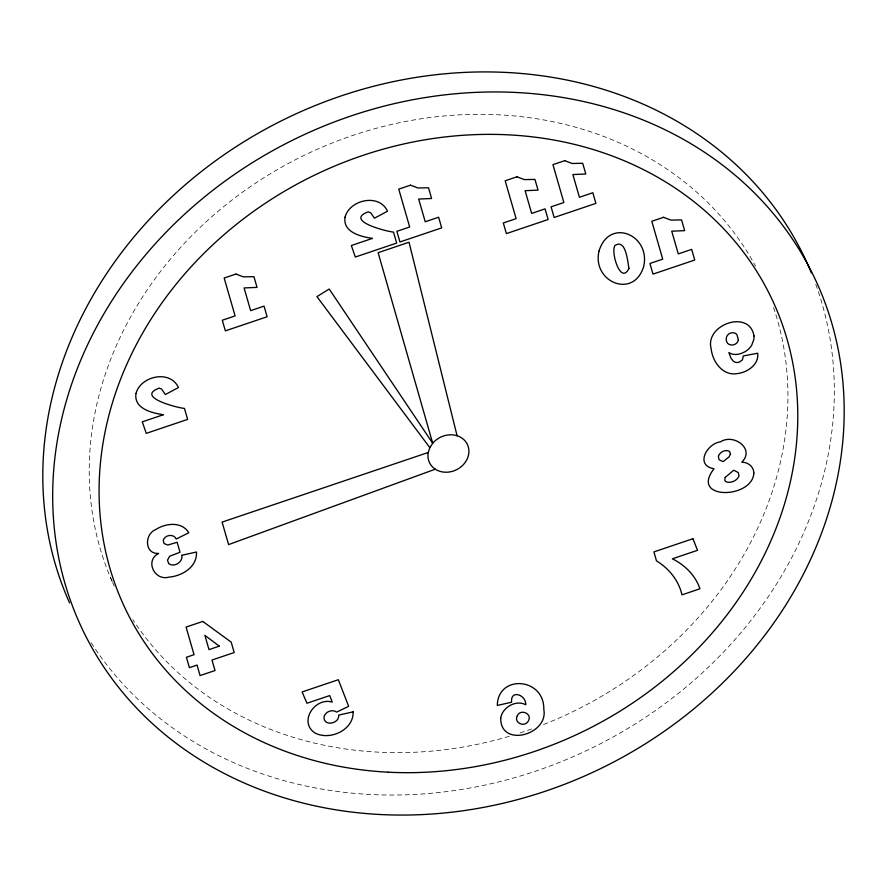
<?xml version="1.0" encoding="UTF-8"?>
<svg xmlns="http://www.w3.org/2000/svg" width="887" height="887" viewBox="0 0 887 887"><rect width="100%" height="100%" fill="white"/><g stroke="black" fill="none" stroke-linecap="round" stroke-linejoin="round"><path stroke-width="0.67" stroke-dasharray="4.43 3.33" d="M110.42 577.448L112.15 580.985M815.774 284.317A406.08 349.933 -26.2 0 1 593.525 747.231A406.08 349.933 -26.2 0 1 90.696 642.033M773.508 307.39A358.47 308.898 -26.2 0 1 541.968 725.134M531.623 728.992A358.47 308.898 -26.2 0 1 517.221 733.848M509.293 736.277A358.47 308.898 -26.2 0 1 132.928 619.813M114.268 586.152A358.47 308.898 -26.2 0 1 112.571 582.437M112.028 581.185A358.47 308.898 -26.2 0 1 302.899 155.968A358.47 308.898 -26.2 0 1 755.502 266.1"/><path stroke-width="1.33" d="M435.273 469.19L228.591 544.585L222.105 522.099L428.244 452.481L429.84 447.68L432.712 443.267L378.128 252.673L409.018 242.24L457.071 435.728M429.84 447.68L316.936 296.646L329.199 289.018L432.712 443.267A21.033 18.128 -26.2 0 1 466.163 442.303A21.033 18.128 -26.2 0 1 452.015 471.44A21.033 18.128 -26.2 0 1 428.244 452.481M69.563 602.883A406.08 349.933 -26.2 0 1 300.571 111.773A406.08 349.933 -26.2 0 1 811.35 272.886M353.115 711.862C353.858 730.001 329.687 740.989 314.852 732.906C298.209 721.807 315.107 696.816 332.281 702.116L329.698 695.574L306.946 703.258L302.112 691.949L338.335 679.719L348.646 706.351L336.639 712.095C332.315 708.946 325.352 711.618 324.054 716.751C323.201 726.963 339.677 723.825 338.69 715.088L353.115 711.862M500.712 718.193C500.434 748.24 548.82 734.624 543.798 709.389C544.551 677.557 497.862 673.987 497.297 705.442L511.599 702.227C510.258 689.199 526.157 694.676 525.78 704.777C516.068 699.411 502.175 707.405 500.712 718.193M754.005 335.973L753.928 339.144L751.721 345.22A16.853 14.525 -26.2 0 1 744.226 352.139C739.536 354.545 733.494 355.754 728.87 352.549L730.955 358.215L733.272 361.087A6.043 5.2 -26.2 0 0 739.314 362.118L742.463 359.845L743.251 355.953L757.731 353.203C759.028 364.624 747.541 372.329 737.43 373.582C722.949 376.276 712.571 361.874 711.197 348.946C704.378 324.487 749.648 308.898 754.005 335.973M135.988 393.506C133.593 408.741 152.198 413.109 163.441 414.706L142.286 421.846L146.266 433.366L187.623 419.396L184.452 408.408C178.952 408.131 134.636 397.265 159.117 388.151L161.567 389.027L165.392 394.527L178.431 387.552C170.293 369.358 140.501 375.966 135.988 393.506M345.043 217.182C342.637 232.416 361.253 236.785 372.496 238.381L351.341 245.522L355.321 257.042L396.677 243.071L393.506 232.084C388.007 231.806 343.69 220.941 368.172 211.827L370.622 212.703L374.447 218.202L387.486 211.228C379.337 193.033 349.556 199.642 345.043 217.182M181.89 555.262C183.11 562.081 174.218 567.702 168.718 563.633L167.488 560.185L169.572 556.293L180.017 552.246L177.134 542.267L167.809 545.039L164.073 543.587L163.23 540.338C164.771 534.828 173.73 533.42 176.203 539.019L188.798 532.765C181.868 521.201 165.536 523.086 155.713 529.583C144.237 534.096 144.393 554.331 158.662 553.421C144.559 560.462 154.504 581.162 168.796 577.149C182.046 576.073 197.335 567.015 196.493 552.013L181.89 555.262M599.058 250.921C591.551 281.744 633.54 299.728 643.663 266.577C650.98 235.044 609.424 217.115 599.058 250.921M753.839 473.115C752.509 499.071 689.343 500.346 714.024 468.746C694.61 465.42 706.95 443.5 720.41 441.859C733.582 433.178 755.402 448.866 741.776 462.216C747.963 462.06 753.806 466.717 753.839 473.115M628.972 268.384C620.601 285.681 610.456 251.564 614.968 245.511C626.144 238.204 627.674 262.397 628.972 268.384M517.309 715.698C513.44 723.049 524.96 727.839 528.441 720.843C532.51 713.614 520.558 708.536 517.309 715.698M738.372 339.654C737.895 344.599 730.988 346.85 727.584 343.313C724.867 339.887 726.276 334.344 730.578 333.068A5.854 5.045 -26.2 0 1 736.897 334.654L738.372 339.654M730.467 454.066L729.081 456.816L723.127 461.661L719.069 459.699L718.348 456.251C719.701 452.037 725.666 448.955 729.613 451.461L730.467 454.066M725.211 477.383L724.757 480.222L725.61 481.563C730.323 483.858 737.03 480.798 739.004 476.064L738.306 472.571L733.749 470.21L725.211 477.383M410.515 185.172L398.751 189.142L409.672 227.005L396.866 231.33L399.937 241.974L441.704 227.87L438.633 217.226L425.228 221.761L418.675 199.043L431.614 198.511L428.51 187.767L417.91 187.977L410.515 185.172M516.955 176.812L505.18 180.782L516.112 218.645L503.306 222.97L506.377 233.614L548.133 219.51L545.062 208.866L531.657 213.401L525.104 190.683L538.043 190.151L534.95 179.407L524.339 179.617L516.955 176.812M564.72 160.68L552.945 164.649L563.877 202.513L551.071 206.837L554.142 217.481L595.898 203.378L592.826 192.734L579.422 197.269L572.869 174.551L585.808 174.018L582.704 163.275L572.104 163.485L564.72 160.68M235.942 274.061L224.167 278.03L235.099 315.905L222.293 320.229L225.365 330.862L267.12 316.759L264.049 306.126L250.644 310.65L244.091 287.931L257.03 287.41L253.937 276.666L243.326 276.866L235.942 274.061M663.576 217.304L651.801 221.284L662.733 259.148L649.927 263.472L652.998 274.116L694.754 260.013L691.683 249.369L678.278 253.893L671.725 231.185L684.664 230.653L681.56 219.909L670.96 220.109L663.576 217.304M202.779 621.432L186.082 627.076L194.042 654.684L186.414 657.267L189.408 667.656L197.047 665.073L200.074 675.572L215.031 670.528L212.004 660.028L234.19 652.533L231.197 642.133L202.779 621.432M219.277 646.157L208.999 649.628L204.886 635.369L219.277 646.157M692.924 538.731L653.907 551.902L656.491 560.861C668.82 568.312 678.821 580.641 681.97 594.855L699.91 588.791C695.541 575.486 684.742 564.919 672.357 558.81L697.526 550.306L692.924 538.731M388.162 772.189A358.47 308.898 -26.2 0 0 776.58 309.552A358.47 308.898 -26.2 0 0 180.549 278.828A358.47 308.898 -26.2 0 0 388.162 772.189M380.157 814.51A406.08 349.933 -26.2 0 0 820.176 290.426A406.08 349.933 -26.2 0 0 144.958 255.622A406.08 349.933 -26.2 0 0 380.157 814.51"/></g></svg>
